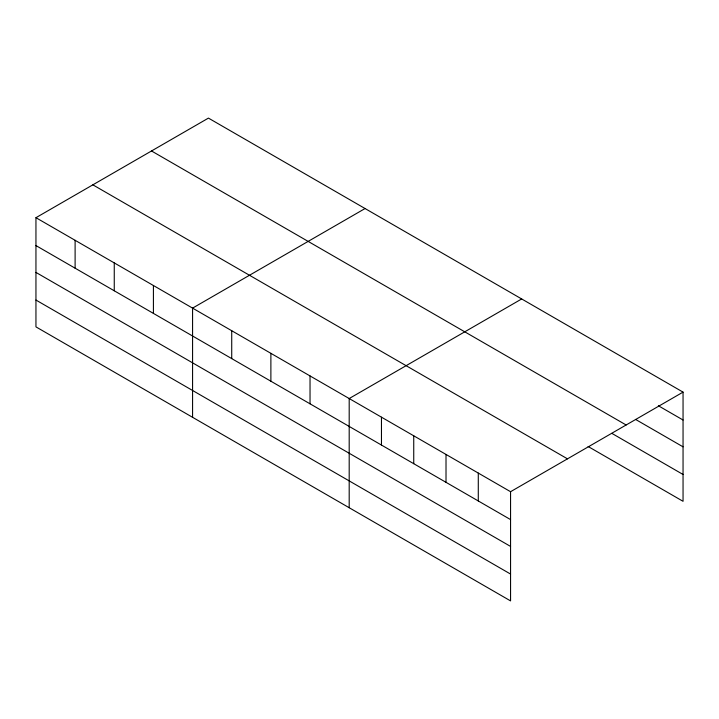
<?xml version="1.0" encoding="UTF-8"?>
<svg xmlns="http://www.w3.org/2000/svg" width="719" height="719" viewBox="0 0 719 719"><rect width="100%" height="100%" fill="white"/><g stroke="black" fill="none" stroke-linecap="round" stroke-linejoin="round"><path stroke-width="1.08" d="M510.562 546.422L510.562 491.706L35.95 217.695L35.95 326.875L510.562 600.895L510.562 546.422L35.95 272.411M588.124 446.499L683.05 501.305L683.05 392.125L208.438 118.105L35.95 217.695M365.063 208.537L192.575 308.118L192.575 417.299M521.679 298.96L349.191 398.542L349.191 507.731M510.562 491.706L683.05 392.125M658.37 405.759L683.05 420.004M635.587 419.429L683.05 446.832M151.52 150.972L626.123 424.983M611.86 433.368L683.05 474.477M92.868 184.837L567.48 458.848M35.95 245.574L510.562 519.594M35.95 300.048L510.562 574.059M478.288 473.075L478.288 500.954M446.014 454.444L446.014 482.323M413.74 435.813L413.74 463.692M381.465 417.182L381.465 445.061M310.033 375.938L310.033 403.817M270.883 353.335L270.883 381.214M231.725 330.731L231.725 358.61M153.417 285.515L153.417 313.394M114.258 262.911L114.258 290.791M75.109 240.299L75.109 268.187"/></g></svg>
